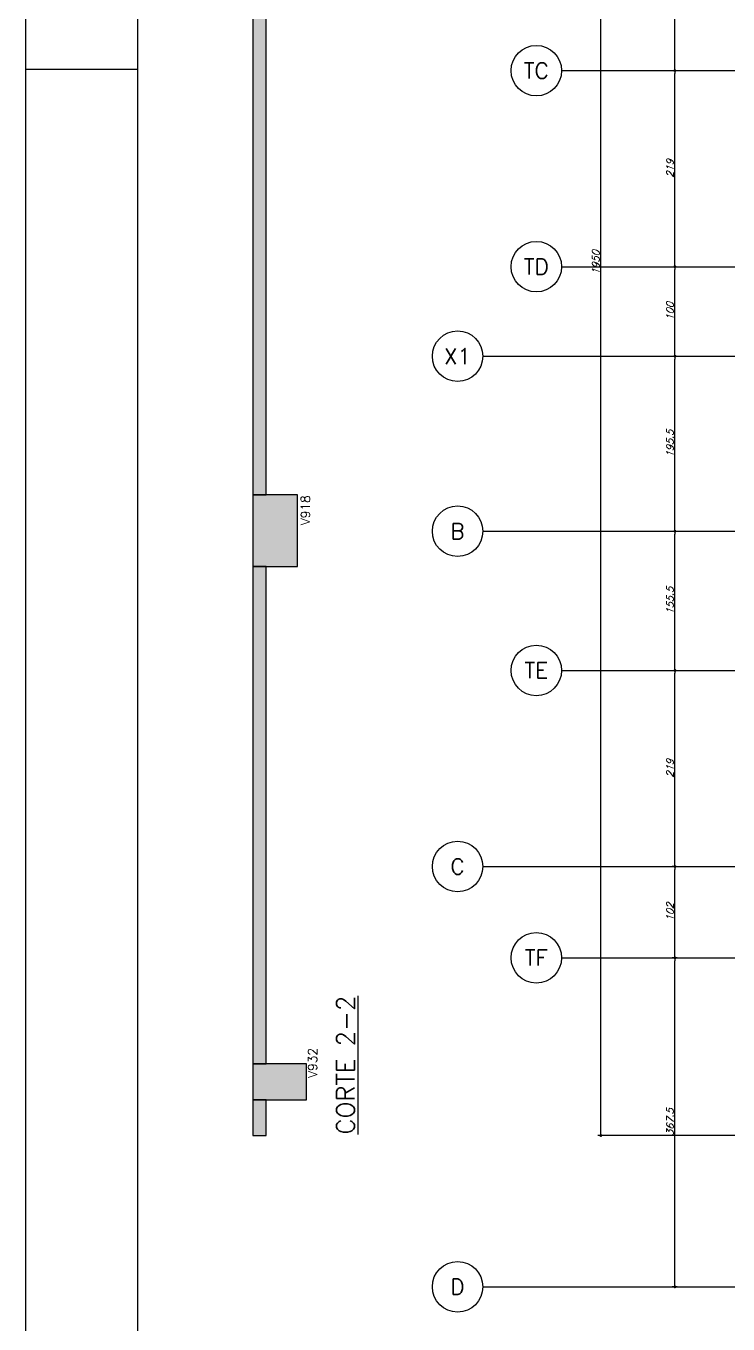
# Model space of a CAD drawing. Extents: x -4245 to 5400, y -2094 to 2406.
# Drawn here: x -4245 to -3460, y -526 to 924 of the extents above; entities that cross this region are included whole.
import ezdxf
from ezdxf.enums import TextEntityAlignment as Align

# ---------------------------------------------------------------- set-up
doc = ezdxf.new("R2010")
doc.units = 0
doc.header["$LTSCALE"] = 50
doc.header["$MEASUREMENT"] = 0
doc.linetypes.add('EIXO', pattern=[6.8, 6, -0.4, 0, -0.4])
doc.layers.get('0').update_dxf_attribs({"linetype": 'CONTINUOUS'})
doc.layers.get('DEFPOINTS').update_dxf_attribs({"linetype": 'CONTINUOUS'})
for name, color, linetype in [('F-CORTE', 4, 'CONTINUOUS'), ('F-COTAS', 106, 'CONTINUOUS'), ('F-EIXO', 12, 'EIXO'), ('F-MARGEM', 1, 'CONTINUOUS'), ('F-SOLIDO-CORTE', 71, 'CONTINUOUS'), ('F-TEXTO', 6, 'CONTINUOUS'), ('F-TEXTO-YELLOW', 2, 'CONTINUOUS')]:
    doc.layers.add(name, color=color, linetype=linetype)
doc.styles.add('CP-TEXT-INCL', font='simplex.shx', dxfattribs={"oblique": 20})
doc.styles.add('MCP', font='simplex.shx')
doc.styles.add('ROMANS', font='simplex.shx')
doc.dimstyles.new('CP-COTAS-50', dxfattribs={"dimscale": 0.64, "dimtxt": 12.5, "dimasz": 5, "dimexe": 5, "dimexo": 5, "dimgap": 2.5, "dimtad": 1, "dimdec": 1, "dimdsep": 46, "dimtxsty": 'CP-TEXT-INCL', "dimblk1": 'DOT', "dimblk2": 'DOT', "dimsah": 1, "dimcen": 9, "dimclrd": 256, "dimclre": 256, "dimclrt": 256, "dimadec": 0, "dimazin": 0, "dimtfac": 1, "dimtdec": 1, "dimtmove": 2, "dimatfit": 3, "dimldrblk": 'DOT', "dimfxl": 0, "dimtolj": 1, "dimarcsym": 0})

# ---------------------------------------------------------------- blocks, each defined once
blk = doc.blocks.new('*U150')
at = {"layer": 'F-EIXO'}
blk.add_line((0, 0), (7197, 0), dxfattribs=at)
at = {"layer": 'F-EIXO', "color": 2, "linetype": 'Continuous'}
blk.add_circle((-28.2072, 0), 28.2072, dxfattribs=at)
at = {"layer": 'F-TEXTO', "style": 'ROMANS'}
blk.add_attdef('EIXO', text='', height=17.5, dxfattribs=at).set_placement((-28.2072, 0), align=Align.MIDDLE_CENTER)
blk = doc.blocks.new('*U151')
at = {"layer": 'F-EIXO'}
blk.add_line((0, 0), (7285, 0), dxfattribs=at)
at = {"layer": 'F-EIXO', "color": 2, "linetype": 'Continuous'}
blk.add_circle((-28.2072, 0), 28.2072, dxfattribs=at)
at = {"layer": 'F-TEXTO', "style": 'ROMANS'}
blk.add_attdef('EIXO', text='', height=17.5, dxfattribs=at).set_placement((-28.2072, 0), align=Align.MIDDLE_CENTER)
blk = doc.blocks.new('*U157')
at = {"layer": 'F-EIXO'}
blk.add_line((0, 0), (7285, 0), dxfattribs=at)
at = {"layer": 'F-EIXO', "color": 2, "linetype": 'Continuous'}
blk.add_circle((-28.2072, 0), 28.2072, dxfattribs=at)
at = {"layer": 'F-TEXTO', "style": 'ROMANS'}
blk.add_attdef('EIXO', text='', height=17.5, dxfattribs=at).set_placement((-28.2072, 0), align=Align.MIDDLE_CENTER)
blk = doc.blocks.new('*U158')
at = {"layer": 'F-EIXO'}
blk.add_line((0, 0), (7197, 0), dxfattribs=at)
at = {"layer": 'F-EIXO', "color": 2, "linetype": 'Continuous'}
blk.add_circle((-28.2072, 0), 28.2072, dxfattribs=at)
at = {"layer": 'F-TEXTO', "style": 'ROMANS'}
blk.add_attdef('EIXO', text='', height=17.5, dxfattribs=at).set_placement((-28.2072, 0), align=Align.MIDDLE_CENTER)
blk = doc.blocks.new('*U159')
at = {"layer": 'F-EIXO'}
blk.add_line((0, 0), (7197, 0), dxfattribs=at)
at = {"layer": 'F-EIXO', "color": 2, "linetype": 'Continuous'}
blk.add_circle((-28.2072, 0), 28.2072, dxfattribs=at)
at = {"layer": 'F-TEXTO', "style": 'ROMANS'}
blk.add_attdef('EIXO', text='', height=17.5, dxfattribs=at).set_placement((-28.2072, 0), align=Align.MIDDLE_CENTER)
blk = doc.blocks.new('*U165')
at = {"layer": 'F-EIXO'}
blk.add_line((0, 0), (7285, 0), dxfattribs=at)
at = {"layer": 'F-EIXO', "color": 2, "linetype": 'Continuous'}
blk.add_circle((-28.2072, 0), 28.2072, dxfattribs=at)
at = {"layer": 'F-TEXTO', "style": 'ROMANS'}
blk.add_attdef('EIXO', text='', height=17.5, dxfattribs=at).set_placement((-28.2072, 0), align=Align.MIDDLE_CENTER)
blk = doc.blocks.new('*U167')
at = {"layer": 'F-EIXO'}
blk.add_line((0, 0), (7285, 0), dxfattribs=at)
at = {"layer": 'F-EIXO', "color": 2, "linetype": 'Continuous'}
blk.add_circle((-28.2072, 0), 28.2072, dxfattribs=at)
at = {"layer": 'F-TEXTO', "style": 'ROMANS'}
blk.add_attdef('EIXO', text='', height=17.5, dxfattribs=at).set_placement((-28.2072, 0), align=Align.MIDDLE_CENTER)
blk = doc.blocks.new('*U168')
at = {"layer": 'F-EIXO'}
blk.add_line((0, 0), (7285, 0), dxfattribs=at)
at = {"layer": 'F-EIXO', "color": 2, "linetype": 'Continuous'}
blk.add_circle((-28.2072, 0), 28.2072, dxfattribs=at)
at = {"layer": 'F-TEXTO', "style": 'ROMANS'}
blk.add_attdef('EIXO', text='', height=17.5, dxfattribs=at).set_placement((-28.2072, 0), align=Align.MIDDLE_CENTER)
blk = doc.blocks.new('*U172')
at = {"layer": 'F-EIXO'}
blk.add_line((0, 0), (7197, 0), dxfattribs=at)
at = {"layer": 'F-EIXO', "color": 2, "linetype": 'Continuous'}
blk.add_circle((-28.2072, 0), 28.2072, dxfattribs=at)
at = {"layer": 'F-TEXTO', "style": 'ROMANS'}
blk.add_attdef('EIXO', text='', height=17.5, dxfattribs=at).set_placement((-28.2072, 0), align=Align.MIDDLE_CENTER)
blk = doc.blocks.new('A0-4L_900')
at = {"layer": 'F-MARGEM', "color": 2}
blk.add_line((0, 59.4), (2.5, 59.4), dxfattribs=at)
blk.add_lwpolyline([(0, 0), (0, 90), (192.9, 90), (192.9, 0)], close=True, dxfattribs=at)
at = {"layer": 'F-MARGEM', "color": 7}
blk.add_lwpolyline([(2.5, 89), (191.9, 89), (191.9, 1), (2.5, 1)], close=True, dxfattribs=at)
blk = doc.blocks.new('_DOT')
at = {"color": 0, "linetype": 'ByBlock'}
blk.add_line((-0.5, 0), (-1, 0), dxfattribs=at)
at = {"color": 0, "linetype": 'ByBlock', "const_width": 0.5}
blk.add_lwpolyline([(-0.25, 0, 1), (0.25, 0, 1)], format="xyb", close=True, dxfattribs=at)
blk = doc.blocks.new('*D248')
at = {"layer": 'DEFPOINTS', "color": 0, "linetype": 'Continuous', "transparency": 16777216}
for p in [(-3602.4, 1634.5), (-3380, 1634.5), (-3380, -315.5)]:
    blk.add_point(p, dxfattribs=at)
at = {"layer": 'F-COTAS', "linetype": 'Continuous', "lineweight": -2, "transparency": 16777216}
for p, q in [((-3383.2, 1634.5), (-3605.6, 1634.5)), ((-3602.4, -312.3), (-3602.4, 1631.3)), ((-3383.2, -315.5), (-3605.6, -315.5))]:
    blk.add_line(p, q, dxfattribs=at)
at = {"layer": 'F-COTAS', "linetype": 'Continuous', "lineweight": -2, "transparency": 16777216, "xscale": 3.2, "yscale": 3.2, "zscale": 3.2}
for p, rotation in [((-3602.4, 1634.5), 90), ((-3602.4, -315.5), 270)]:
    blk.add_blockref('_DOT', p, dxfattribs=dict(at, rotation=rotation))
at = {"layer": 'F-COTAS', "linetype": 'Continuous', "transparency": 16777216, "insert": (-3608, 659.5), "char_height": 8, "attachment_point": 5, "rotation": 90, "style": 'CP-TEXT-INCL'}
blk.add_mtext('\\A1;1950', dxfattribs=at)
blk = doc.blocks.new('*D249')
at = {"layer": 'DEFPOINTS', "color": 0, "linetype": 'Continuous', "transparency": 16777216}
for p in [(-3519.6, -117), (-3514, -117), (-3514, -484.5)]:
    blk.add_point(p, dxfattribs=at)
at = {"layer": 'F-COTAS', "linetype": 'Continuous', "lineweight": -2, "transparency": 16777216}
for p, q in [((-3517.2, -117), (-3522.8, -117)), ((-3519.6, -481.3), (-3519.6, -120.2)), ((-3517.2, -484.5), (-3522.8, -484.5))]:
    blk.add_line(p, q, dxfattribs=at)
at = {"layer": 'F-COTAS', "linetype": 'Continuous', "lineweight": -2, "transparency": 16777216, "xscale": 3.2, "yscale": 3.2, "zscale": 3.2}
for p, rotation in [((-3519.6, -117), 90), ((-3519.6, -484.5), 270)]:
    blk.add_blockref('_DOT', p, dxfattribs=dict(at, rotation=rotation))
at = {"layer": 'F-COTAS', "linetype": 'Continuous', "transparency": 16777216, "insert": (-3525.2, -300.7), "char_height": 8, "attachment_point": 5, "rotation": 90, "style": 'CP-TEXT-INCL'}
blk.add_mtext('\\A1;367.5', dxfattribs=at)
blk = doc.blocks.new('*D250')
at = {"layer": 'DEFPOINTS', "color": 0, "linetype": 'Continuous', "transparency": 16777216}
for p in [(-3519.6, -15), (-3515.6, -15), (-3514, -117)]:
    blk.add_point(p, dxfattribs=at)
at = {"layer": 'F-COTAS', "linetype": 'Continuous', "lineweight": -2, "transparency": 16777216}
for p, q in [((-3518.8, -15), (-3522.8, -15)), ((-3519.6, -113.8), (-3519.6, -18.2)), ((-3517.2, -117), (-3522.8, -117))]:
    blk.add_line(p, q, dxfattribs=at)
at = {"layer": 'F-COTAS', "linetype": 'Continuous', "lineweight": -2, "transparency": 16777216, "xscale": 3.2, "yscale": 3.2, "zscale": 3.2}
for p, rotation in [((-3519.6, -15), 90), ((-3519.6, -117), 270)]:
    blk.add_blockref('_DOT', p, dxfattribs=dict(at, rotation=rotation))
at = {"layer": 'F-COTAS', "linetype": 'Continuous', "transparency": 16777216, "insert": (-3525.2, -66), "char_height": 8, "attachment_point": 5, "rotation": 90, "style": 'CP-TEXT-INCL'}
blk.add_mtext('\\A1;102', dxfattribs=at)
blk = doc.blocks.new('*D251')
at = {"layer": 'DEFPOINTS', "color": 0, "linetype": 'Continuous', "transparency": 16777216}
for p in [(-3519.6, 204), (-3519.6, 204), (-3515.6, -15)]:
    blk.add_point(p, dxfattribs=at)
at = {"layer": 'F-COTAS', "linetype": 'Continuous', "lineweight": -2, "transparency": 16777216}
for p, q in [((-3519.6, -11.8), (-3519.6, 200.8)), ((-3518.8, -15), (-3522.8, -15))]:
    blk.add_line(p, q, dxfattribs=at)
at = {"layer": 'F-COTAS', "linetype": 'Continuous', "lineweight": -2, "transparency": 16777216, "xscale": 3.2, "yscale": 3.2, "zscale": 3.2}
for p, rotation in [((-3519.6, 204), 90), ((-3519.6, -15), 270)]:
    blk.add_blockref('_DOT', p, dxfattribs=dict(at, rotation=rotation))
at = {"layer": 'F-COTAS', "linetype": 'Continuous', "transparency": 16777216, "insert": (-3525.2, 94.5), "char_height": 8, "attachment_point": 5, "rotation": 90, "style": 'CP-TEXT-INCL'}
blk.add_mtext('\\A1;219', dxfattribs=at)
blk = doc.blocks.new('*D252')
at = {"layer": 'DEFPOINTS', "color": 0, "linetype": 'Continuous', "transparency": 16777216}
for p in [(-3519.6, 359.5), (-3519.6, 359.5), (-3519.6, 204)]:
    blk.add_point(p, dxfattribs=at)
at = {"layer": 'F-COTAS', "linetype": 'Continuous', "lineweight": -2, "transparency": 16777216}
blk.add_line((-3519.6, 207.2), (-3519.6, 356.3), dxfattribs=at)
at = {"layer": 'F-COTAS', "linetype": 'Continuous', "lineweight": -2, "transparency": 16777216, "xscale": 3.2, "yscale": 3.2, "zscale": 3.2}
for p, rotation in [((-3519.6, 359.5), 90), ((-3519.6, 204), 270)]:
    blk.add_blockref('_DOT', p, dxfattribs=dict(at, rotation=rotation))
at = {"layer": 'F-COTAS', "linetype": 'Continuous', "transparency": 16777216, "insert": (-3525.2, 281.8), "char_height": 8, "attachment_point": 5, "rotation": 90, "style": 'CP-TEXT-INCL'}
blk.add_mtext('\\A1;155.5', dxfattribs=at)
blk = doc.blocks.new('*D253')
at = {"layer": 'DEFPOINTS', "color": 0, "linetype": 'Continuous', "transparency": 16777216}
for p in [(-3519.6, 555), (-3519.6, 555), (-3519.6, 359.5)]:
    blk.add_point(p, dxfattribs=at)
at = {"layer": 'F-COTAS', "linetype": 'Continuous', "lineweight": -2, "transparency": 16777216}
blk.add_line((-3519.6, 362.7), (-3519.6, 551.8), dxfattribs=at)
at = {"layer": 'F-COTAS', "linetype": 'Continuous', "lineweight": -2, "transparency": 16777216, "xscale": 3.2, "yscale": 3.2, "zscale": 3.2}
for p, rotation in [((-3519.6, 555), 90), ((-3519.6, 359.5), 270)]:
    blk.add_blockref('_DOT', p, dxfattribs=dict(at, rotation=rotation))
at = {"layer": 'F-COTAS', "linetype": 'Continuous', "transparency": 16777216, "insert": (-3525.2, 457.3), "char_height": 8, "attachment_point": 5, "rotation": 90, "style": 'CP-TEXT-INCL'}
blk.add_mtext('\\A1;195.5', dxfattribs=at)
blk = doc.blocks.new('*D254')
at = {"layer": 'DEFPOINTS', "color": 0, "linetype": 'Continuous', "transparency": 16777216}
for p in [(-3519.6, 655), (-3519.6, 655), (-3519.6, 555)]:
    blk.add_point(p, dxfattribs=at)
at = {"layer": 'F-COTAS', "linetype": 'Continuous', "lineweight": -2, "transparency": 16777216}
blk.add_line((-3519.6, 558.2), (-3519.6, 651.8), dxfattribs=at)
at = {"layer": 'F-COTAS', "linetype": 'Continuous', "lineweight": -2, "transparency": 16777216, "xscale": 3.2, "yscale": 3.2, "zscale": 3.2}
for p, rotation in [((-3519.6, 655), 90), ((-3519.6, 555), 270)]:
    blk.add_blockref('_DOT', p, dxfattribs=dict(at, rotation=rotation))
at = {"layer": 'F-COTAS', "linetype": 'Continuous', "transparency": 16777216, "insert": (-3525.2, 605), "char_height": 8, "attachment_point": 5, "rotation": 90, "style": 'CP-TEXT-INCL'}
blk.add_mtext('\\A1;100', dxfattribs=at)
blk = doc.blocks.new('*D255')
at = {"layer": 'DEFPOINTS', "color": 0, "linetype": 'Continuous', "transparency": 16777216}
for p in [(-3519.6, 874), (-3519.6, 874), (-3519.6, 655)]:
    blk.add_point(p, dxfattribs=at)
at = {"layer": 'F-COTAS', "linetype": 'Continuous', "lineweight": -2, "transparency": 16777216}
blk.add_line((-3519.6, 658.2), (-3519.6, 870.8), dxfattribs=at)
at = {"layer": 'F-COTAS', "linetype": 'Continuous', "lineweight": -2, "transparency": 16777216, "xscale": 3.2, "yscale": 3.2, "zscale": 3.2}
for p, rotation in [((-3519.6, 874), 90), ((-3519.6, 655), 270)]:
    blk.add_blockref('_DOT', p, dxfattribs=dict(at, rotation=rotation))
at = {"layer": 'F-COTAS', "linetype": 'Continuous', "transparency": 16777216, "insert": (-3525.2, 764.5), "char_height": 8, "attachment_point": 5, "rotation": 90, "style": 'CP-TEXT-INCL'}
blk.add_mtext('\\A1;219', dxfattribs=at)
blk = doc.blocks.new('*D256')
at = {"layer": 'DEFPOINTS', "color": 0, "linetype": 'Continuous', "transparency": 16777216}
for p in [(-3519.6, 1343.5), (-3519.6, 1343.5), (-3519.6, 874)]:
    blk.add_point(p, dxfattribs=at)
at = {"layer": 'F-COTAS', "linetype": 'Continuous', "lineweight": -2, "transparency": 16777216}
blk.add_line((-3519.6, 877.2), (-3519.6, 1340.3), dxfattribs=at)
at = {"layer": 'F-COTAS', "linetype": 'Continuous', "lineweight": -2, "transparency": 16777216, "xscale": 3.2, "yscale": 3.2, "zscale": 3.2}
for p, rotation in [((-3519.6, 1343.5), 90), ((-3519.6, 874), 270)]:
    blk.add_blockref('_DOT', p, dxfattribs=dict(at, rotation=rotation))
at = {"layer": 'F-COTAS', "linetype": 'Continuous', "transparency": 16777216, "insert": (-3525.2, 1108.8), "char_height": 8, "attachment_point": 5, "rotation": 90, "style": 'CP-TEXT-INCL'}
blk.add_mtext('\\A1;469.5', dxfattribs=at)

msp = doc.modelspace()

# ---------------------------------------------------------------- hatches: boundary and pattern name
at = {"layer": 'F-SOLIDO-CORTE', "linetype": 'Continuous'}
for points in [[(-3989.571, 400), (-3988.966, 400), (-3976.274, 400), (-3976.274, 1199.179), (-3976.274, 1201.734), (-3976.274, 1202.641), (-3976.274, 1223.53), (-3976.274, 1230.951), (-3976.274, 1264.782), (-3976.274, 1276.802), (-3976.274, 1324.697), (-3976.274, 1341.714), (-3976.274, 1341.867), (-3976.274, 1342.842), (-3976.274, 1343.186), (-3976.274, 1344.157), (-3976.274, 1344.5), (-3978.049, 1344.5), (-3978.675, 1344.5), (-3991.274, 1344.5), (-3991.274, 1343.529), (-3991.274, 1343.186), (-3991.274, 1342.212), (-3991.274, 1341.867), (-3991.274, 1341.714), (-3991.274, 1293.819), (-3991.274, 1276.802), (-3991.274, 1242.971), (-3991.274, 1230.951), (-3991.274, 1210.063), (-3991.274, 1202.641), (-3991.274, 1200.087), (-3991.274, 1199.179), (-3991.274, 400)], [(-3991.274, 323.227), (-3991.274, 320), (-3985.598, 320), (-3983.581, 320), (-3941.274, 320), (-3941.274, 329.082), (-3941.274, 332.309), (-3941.274, 400), (-3946.95, 400), (-3948.967, 400), (-3991.274, 400), (-3991.274, 332.309)], [(-3991.274, -235.5), (-3989.571, -235.5), (-3988.966, -235.5), (-3976.274, -235.5), (-3976.274, -194.347), (-3976.274, -179.726), (-3976.274, -157.815), (-3976.274, -150.031), (-3976.274, 320), (-3977.977, 320), (-3978.582, 320), (-3991.274, 320), (-3991.274, -150.031), (-3991.274, -171.941), (-3991.274, -179.726), (-3991.274, -220.879)], [(-3984.099, -275.5), (-3981.573, -275.5), (-3931.274, -275.5), (-3931.274, -241.967), (-3931.274, -237.184), (-3931.274, -235.5), (-3938.449, -235.5), (-3940.975, -235.5), (-3991.274, -235.5), (-3991.274, -240.283), (-3991.274, -241.967), (-3991.274, -275.5)], [(-3991.274, -313.816), (-3991.274, -315.5), (-3989.48, -315.5), (-3988.849, -315.5), (-3976.274, -315.5), (-3976.274, -310.717), (-3976.274, -309.033), (-3976.274, -275.5), (-3978.068, -275.5), (-3978.699, -275.5), (-3991.274, -275.5), (-3991.274, -309.033)]]:
    msp.add_hatch(color=256, dxfattribs=at).paths.add_polyline_path(points, flags=16)

# ---------------------------------------------------------------- linework, layer by layer
at = {"layer": 'F-CORTE', "linetype": 'Continuous'}
msp.add_lwpolyline([(-3991.274, 1199.179), (-3991.274, 400), (-3991.274, 323.227), (-3991.274, 320), (-3991.274, -235.5), (-3991.274, -240.283), (-3991.274, -241.967), (-3991.274, -275.5), (-3991.274, -313.816), (-3991.274, -315.5), (-3989.48, -315.5), (-3988.849, -315.5), (-3976.274, -315.5), (-3976.274, -310.717), (-3976.274, -309.033), (-3976.274, -275.5), (-3931.274, -275.5), (-3931.274, -241.967), (-3931.274, -237.184), (-3931.274, -235.5), (-3938.449, -235.5), (-3940.975, -235.5), (-3976.274, -235.5), (-3976.274, -194.347), (-3976.274, -179.726), (-3976.274, -157.815), (-3976.274, -150.031), (-3976.274, 320), (-3941.274, 320), (-3941.274, 329.082), (-3941.274, 332.309), (-3941.274, 400), (-3946.95, 400), (-3948.967, 400), (-3976.274, 400), (-3976.274, 1199.179)], dxfattribs=at)
at = {"layer": 'F-EIXO'}
msp.add_line((-3709.089, -15), (3550.572, -15), dxfattribs=at)
at = {"layer": 'F-SOLIDO-CORTE', "linetype": 'Continuous'}
for points in [[(-3991.274, 1199.179), (-3991.274, 400), (-3989.571, 400)], [(-3989.571, 400), (-3988.966, 400), (-3976.274, 400), (-3976.274, 1199.179)], [(-3991.274, 323.227), (-3991.274, 320), (-3985.598, 320), (-3983.581, 320), (-3941.274, 320), (-3941.274, 329.082), (-3941.274, 332.309), (-3941.274, 400), (-3946.95, 400), (-3948.967, 400), (-3991.274, 400), (-3991.274, 332.309), (-3991.274, 323.227)], [(-3991.274, -235.5), (-3989.571, -235.5), (-3988.966, -235.5), (-3976.274, -235.5), (-3976.274, -194.347), (-3976.274, -179.726), (-3976.274, -157.815), (-3976.274, -150.031), (-3976.274, 320), (-3977.977, 320), (-3978.582, 320), (-3991.274, 320), (-3991.274, -150.031), (-3991.274, -171.941), (-3991.274, -179.726), (-3991.274, -220.879), (-3991.274, -235.5)], [(-3984.099, -275.5), (-3981.573, -275.5), (-3931.274, -275.5), (-3931.274, -241.967), (-3931.274, -237.184), (-3931.274, -235.5), (-3938.449, -235.5), (-3940.975, -235.5), (-3991.274, -235.5), (-3991.274, -240.283), (-3991.274, -241.967), (-3991.274, -275.5), (-3984.099, -275.5)], [(-3991.274, -313.816), (-3991.274, -315.5), (-3989.48, -315.5), (-3988.849, -315.5), (-3976.274, -315.5), (-3976.274, -310.717), (-3976.274, -309.033), (-3976.274, -275.5), (-3978.068, -275.5), (-3978.699, -275.5), (-3991.274, -275.5), (-3991.274, -309.033), (-3991.274, -313.816)]]:
    msp.add_lwpolyline(points, dxfattribs=at)

# ---------------------------------------------------------------- block references
at = {"layer": 'F-EIXO', "linetype": 'Continuous'}
for name, p, values in [('*U159', (-3646.32, 874), {'EIXO': 'TC'}), ('*U150', (-3646.32, 655), {'EIXO': 'TD'}), ('*U151', (-3734.274, 555), {'EIXO': 'X1'}), ('*U167', (-3734.274, 359.5), {'EIXO': 'B'}), ('*U172', (-3646.32, 204), {'EIXO': 'TE'}), ('*U165', (-3734.274, -15), {'EIXO': 'C'}), ('*U168', (-3734.274, -15), {'EIXO': 'C'}), ('*U158', (-3646.32, -117), {'EIXO': 'TF'}), ('*U157', (-3734.274, -484.5), {'EIXO': 'D'})]:
    msp.add_blockref(name, p, dxfattribs=at).add_auto_attribs(values)
at = {"layer": 'F-MARGEM', "linetype": 'Continuous', "xscale": 50, "yscale": 50, "zscale": 50}
msp.add_blockref('A0-4L_900', (-4244.836, -2094.493), dxfattribs=at)

# ---------------------------------------------------------------- texts
at = {"layer": 'F-CORTE', "color": 6, "linetype": 'Continuous', "style": 'MCP'}
msp.add_text('%%UCORTE 2-2', height=20, rotation=90, dxfattribs=at).set_placement((-3877.737, -314.432))
at = {"layer": 'F-TEXTO-YELLOW', "linetype": 'Continuous', "style": 'MCP'}
for s, p in [('V918', (-3927.544, 366.263)), ('V932', (-3919.544, -251.012))]:
    msp.add_text(s, height=10, rotation=90, dxfattribs=at).set_placement(p)

# ---------------------------------------------------------------- dimensions: what is measured, and where the dimension line sits
at = {"layer": 'F-COTAS', "linetype": 'Continuous'}
for base, p1, p2, picture, middle in [((-3602.445, 1634.5), (-3379.97, -315.5), (-3379.97, 1634.5), '*D248', (-3608.045, 659.5)), ((-3519.617, 1343.5), (-3519.617, 874), (-3519.617, 1343.5), '*D256', (-3525.217, 1108.75)), ((-3519.617, 874), (-3519.617, 655), (-3519.617, 874), '*D255', (-3525.217, 764.5)), ((-3519.617, 655), (-3519.617, 555), (-3519.617, 655), '*D254', (-3525.217, 605)), ((-3519.617, 555), (-3519.617, 359.5), (-3519.617, 555), '*D253', (-3525.217, 457.25)), ((-3519.617, 359.5), (-3519.617, 204), (-3519.617, 359.5), '*D252', (-3525.217, 281.75)), ((-3519.617, 204), (-3515.617, -15), (-3519.617, 204), '*D251', (-3525.217, 94.5)), ((-3519.617, -15), (-3514.038, -117), (-3515.617, -15), '*D250', (-3525.217, -66)), ((-3519.617, -117), (-3514.038, -484.5), (-3514.038, -117), '*D249', (-3525.217, -300.75))]:
    dim = msp.add_linear_dim(base=base, p1=p1, p2=p2, angle=90, dimstyle='CP-COTAS-50', dxfattribs=at)
    dim.commit()
    dim.dimension.update_dxf_attribs({"geometry": picture, "text_midpoint": middle})

doc.saveas('drawing.dxf')
